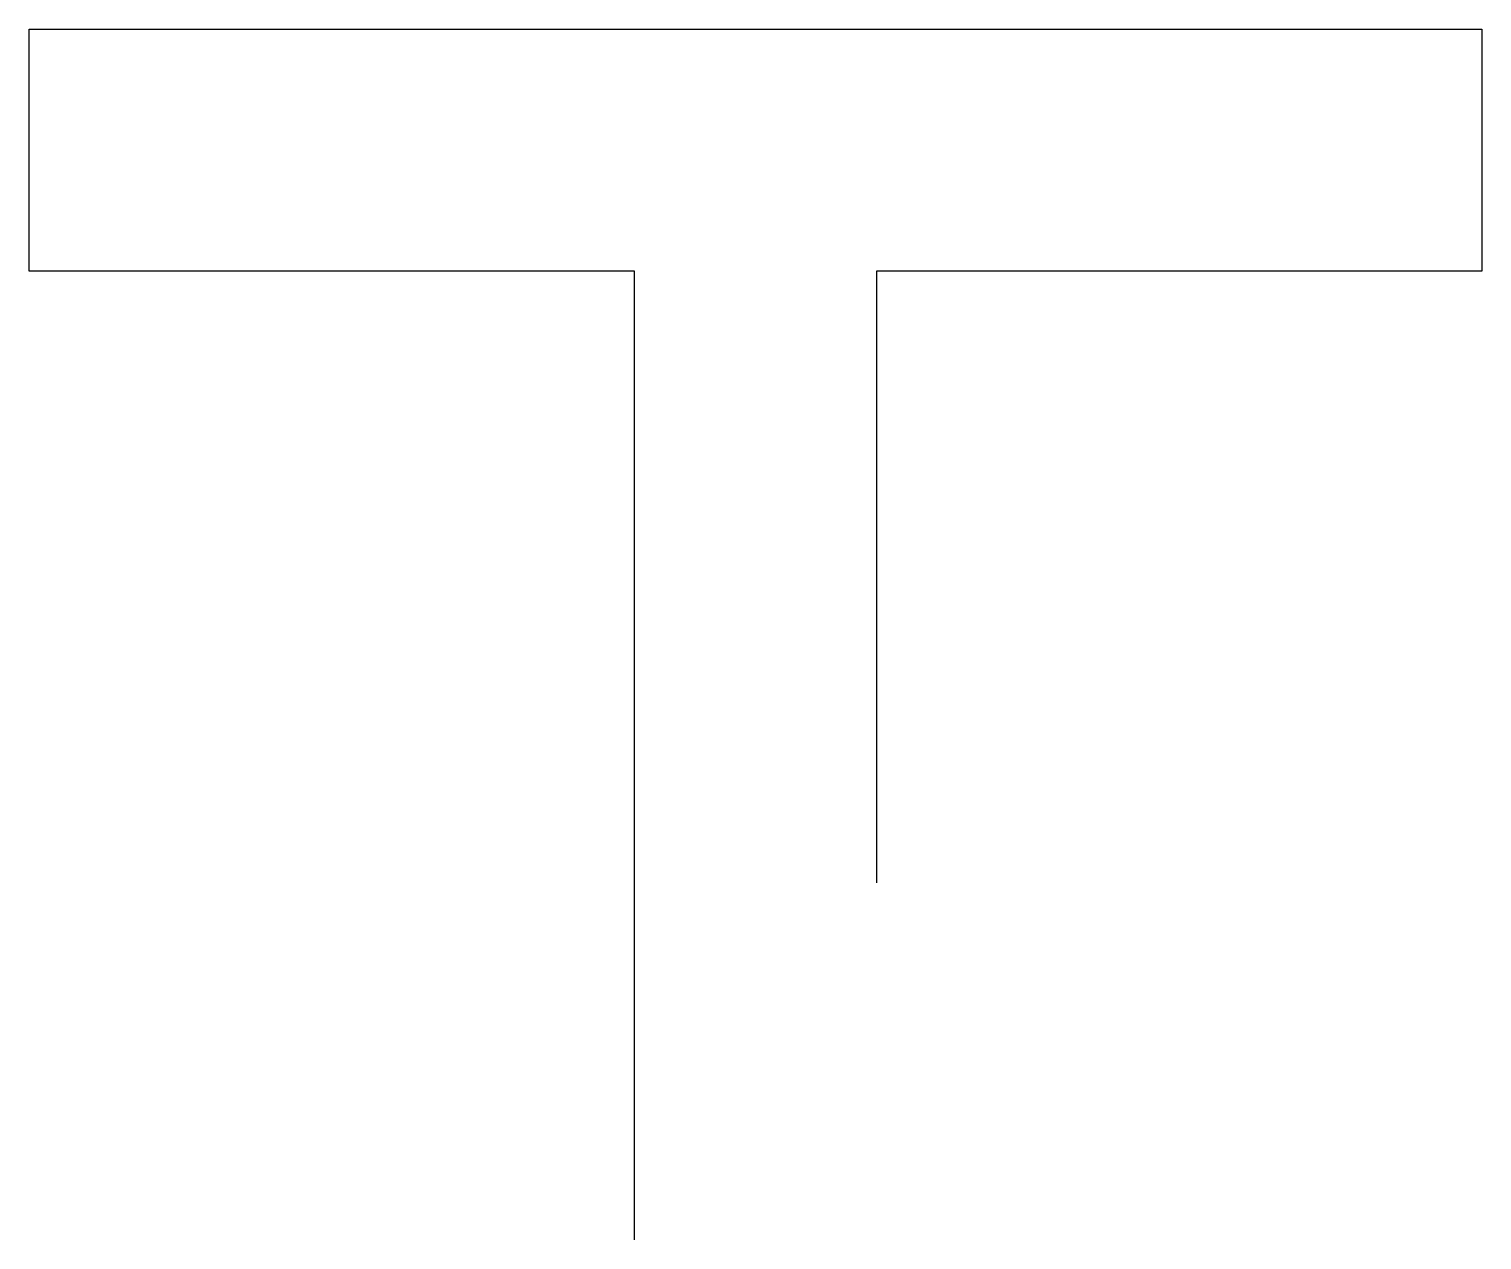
# Model space of a CAD drawing. Header units: inches. Extents: x -50 to 70, y 0 to 100.
import ezdxf

# ---------------------------------------------------------------- set-up
doc = ezdxf.new("R2010")
doc.units = ezdxf.units.IN
doc.header["$MEASUREMENT"] = 0

msp = doc.modelspace()

# ---------------------------------------------------------------- linework, layer by layer
for p, q in [((-50, 80), (-50, 100)), ((-50, 100), (70, 100)), ((70, 100), (70, 80)), ((0, 80), (-50, 80)), ((0, 20), (0, 80)), ((70, 80), (20, 80)), ((20, 80), (20, 50)), ((20, 50), (20, 29.5)), ((0, 0), (0, 20))]:
    msp.add_line(p, q)

doc.saveas('drawing.dxf')
